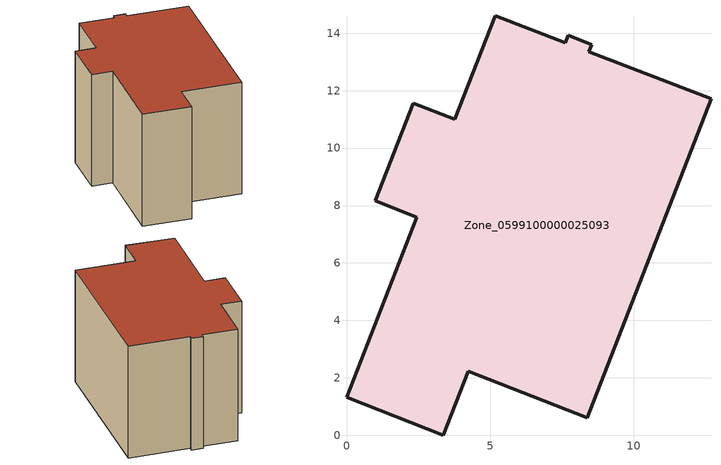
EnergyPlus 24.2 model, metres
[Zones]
Zone_0599100000025093
 floor ground (C_G): 4.25,2.23 3.37,0 0,1.33 2.45,7.59 1,8.16 2.33,11.56 3.77,11 5.18,14.61 7.62,13.67 7.72,13.93 8.54,13.61 8.44,13.35 12.7,11.73 8.39,0.61 z0
 wall outside (C_F): 8.44,13.35 8.54,13.61 7.72,13.93 7.62,13.67 5.18,14.61 3.77,11 2.33,11.56 1,8.16 2.45,7.59 0,1.33 3.37,0 4.25,2.23 8.39,0.61 12.7,11.73 8.44,13.35 z0:8.86
 roof outside (C_R): 8.39,0.61 12.7,11.73 8.44,13.35 8.54,13.61 7.72,13.93 7.62,13.67 5.18,14.61 3.77,11 2.33,11.56 1,8.16 2.45,7.59 0,1.33 3.37,0 4.25,2.23 z8.86
[BUILDING]
Pand.0599100000025093: North Axis=0; Terrain=City; Loads Convergence Tolerance Value=0.04; Temperature Convergence Tolerance Value=0.4; Solar Distribution=FullExterior; Maximum Number of Warmup Days=25; Minimum Number of Warmup Days=1
[Site:Location]
Rotterdam.The.Hague.AP_ZH_NLD Design_Conditions: Latitude=51.96; Longitude=4.45; Time Zone=1; Elevation=-4.5
[SITE:GROUNDTEMPERATURE:BUILDINGSURFACE]
18, 18, 18, 18, 18, 18, 18, 18, 18, 18, 18, 18
[MATERIAL] Thermal Absorptance=0.9; Solar Absorptance=0.7; Visible Absorptance=0.7
Name | Roughness | Thickness | Conductivity | Density | Specific Heat
G.D.1965 | MediumSmooth | 0.15 | 1 | 540 | 1210
F.D.1965 | Rough | 0.3 | 0.857143 | 1920 | 840
R.D.1965 | MediumRough | 0.2 | 0.08 | 1500 | 1000
[CONSTRUCTION]
C_G: G.D.1965
C_F: F.D.1965
C_R: R.D.1965
[ZONE]
Zone_0599100000025093: Type=1; Multiplier=1; Ceiling Height=Autocalculate; Volume=Autocalculate; Floor Area=autocalculate; Part of Total Floor Area=Yes
[ZONEINFILTRATION:DESIGNFLOWRATE]
Infil_Zone_0599100000025093: Zone or ZoneList or Space or SpaceList=Zone_0599100000025093; Schedule=AlwaysOn; Design Flow Rate Calculation Method=Flow/Area; Flow Rate per Floor Area=0.0042; Constant Term Coefficient=1; Temperature Term Coefficient=0; Velocity Term Coefficient=0; Velocity Squared Term Coefficient=0
[HVACTEMPLATE:ZONE:IDEALLOADSAIRSYSTEM]
Zone_0599100000025093: Maximum Heating Supply Air Temperature=50; Minimum Cooling Supply Air Temperature=13; Maximum Heating Supply Air Humidity Ratio=0.0156; Minimum Cooling Supply Air Humidity Ratio=0.0077; Heating Limit=NoLimit; Cooling Limit=NoLimit; Dehumidification Control Type=ConstantSensibleHeatRatio; Cooling Sensible Heat Ratio=0.7; Dehumidification Setpoint=60; Humidification Control Type=None; Humidification Setpoint=30; Outdoor Air Method=None; Outdoor Air Flow Rate per Person=0.00944; Outdoor Air Flow Rate per Zone Floor Area=0; Outdoor Air Flow Rate per Zone=0; Demand Controlled Ventilation Type=None; Outdoor Air Economizer Type=NoEconomizer; Heat Recovery Type=None; Sensible Heat Recovery Effectiveness=0.7; Latent Heat Recovery Effectiveness=0.65
[ZONECONTROL:THERMOSTAT]
ThermostatControl_Zone_0599100000025093: Zone or ZoneList=Zone_0599100000025093; Control Type Schedule=DualSetpointControlType; Control 1=Thermostat_Zone_0599100000025093; Temperature Difference Between Cutout And Setpoint=0
[THERMOSTATSETPOINT:DUALSETPOINT]
Thermostat_Zone_0599100000025093: Heating Setpoint Temperature Schedule=HeatingSetpoint_Zone_0599100000025093; Cooling Setpoint Temperature Schedule=CoolingSetpoint_Zone_0599100000025093
[SCHEDULE:COMPACT]
HeatingSetpoint_Zone_0599100000025093: Through: 12/31, For: AllDays, Until: 24:00, 21
CoolingSetpoint_Zone_0599100000025093: Through: 12/31, For: AllDays, Until: 24:00, 24
DualSetpointControlType: Through: 12/31, For: AllDays, Until: 24:00, 4
AlwaysOn: Through: 12/31, For: AllDays, Until: 24:00, 1
